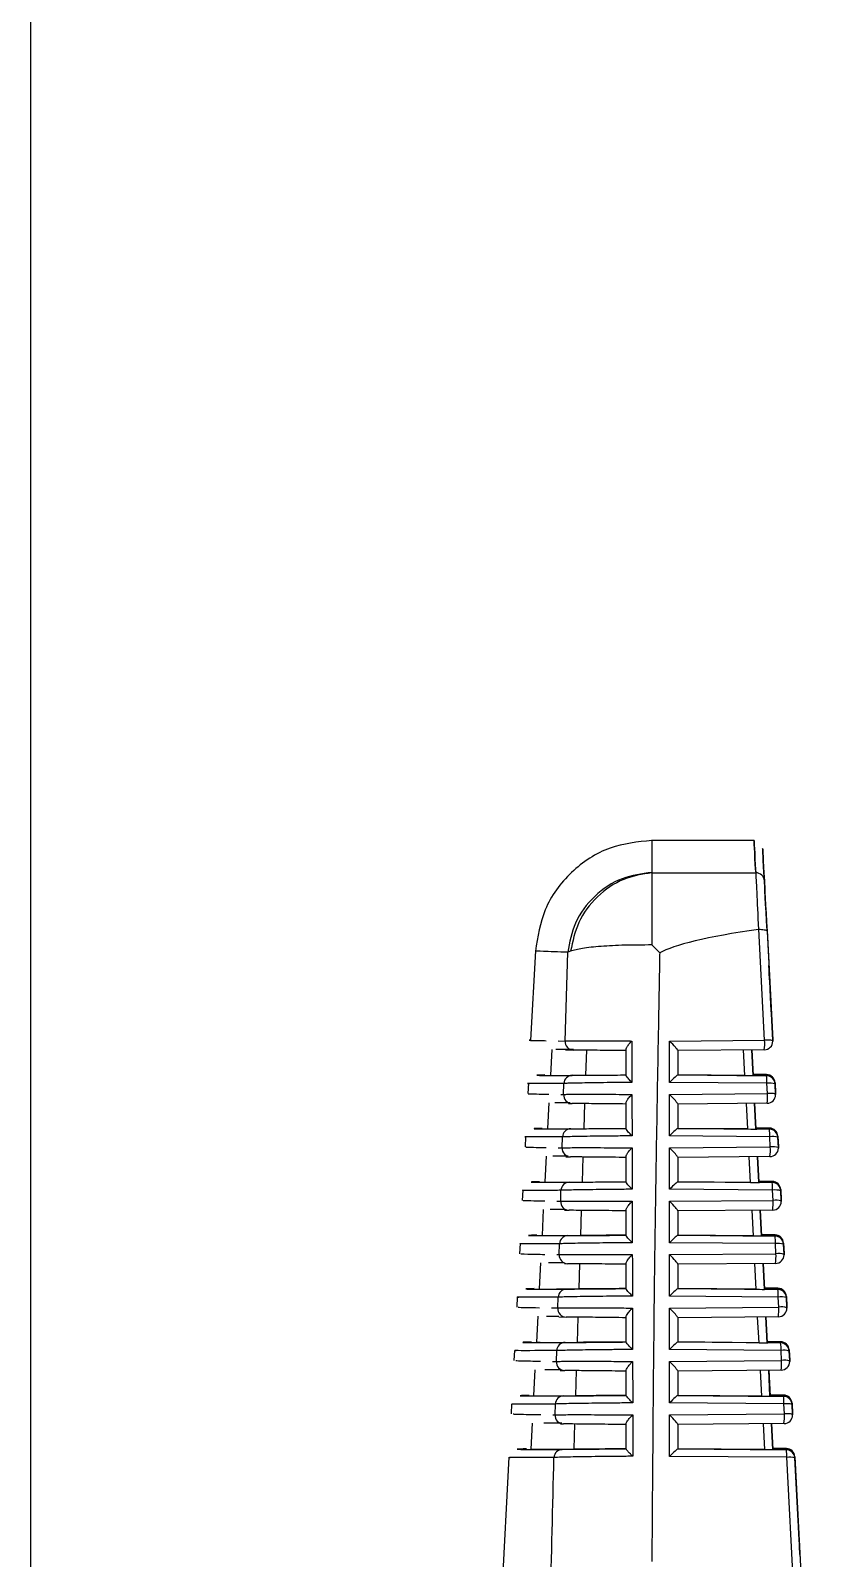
# Model space of a CAD drawing. Extents: x 6 to 134, y 3 to 97.
# Drawn here: x 15.322 to 16.231, y 45.784 to 47.558 of the extents above; entities that cross this region are included whole.
import ezdxf

# ---------------------------------------------------------------- set-up
doc = ezdxf.new("R2010")
doc.units = 0
doc.header["$MEASUREMENT"] = 0
doc.layers.add('OBJECT', color=7, linetype='CONTINUOUS')

msp = doc.modelspace()

# ---------------------------------------------------------------- linework, layer by layer
at = {"layer": 'OBJECT'}
for p, q in [((15.3222, 49.737), (15.3222, 40.7644)), ((16.1619, 46.6178), (16.0429, 46.6178)), ((16.0433, 46.5807), (16.0433, 46.5802)), ((16.0433, 46.5802), (16.1639, 46.5802)), ((16.1674, 46.5146), (16.1671, 46.5145)), ((16.1742, 46.3859), (16.1674, 46.5146)), ((16.177, 46.5134), (16.1837, 46.3864)), ((16.177, 46.5122), (16.1837, 46.3852)), ((16.0433, 46.4964), (16.0524, 46.4872)), ((15.9081, 46.4898), (15.9026, 46.3858)), ((15.9426, 46.3849), (15.9456, 46.4879)), ((15.9489, 46.4893), (15.9456, 46.4879)), ((16.1837, 46.3863), (16.182, 46.4179)), ((16.1837, 46.3854), (16.182, 46.417)), ((16.0639, 46.3849), (16.1742, 46.3859)), ((16.1836, 46.3861), (16.1837, 46.3863)), ((16.1837, 46.3863), (16.1837, 46.3864)), ((16.1837, 46.3859), (16.1837, 46.3864)), ((16.1837, 46.3858), (16.1837, 46.3863)), ((16.1837, 46.3858), (16.1837, 46.3859)), ((16.1837, 46.3853), (16.1837, 46.3858)), ((15.9271, 46.3752), (15.9255, 46.3454)), ((15.9344, 46.3851), (15.9426, 46.3849)), ((15.9432, 46.3746), (15.9523, 46.3744)), ((15.9668, 46.3452), (15.9677, 46.3743)), ((16.0133, 46.3452), (16.0133, 46.375)), ((16.0639, 46.3368), (16.0639, 46.3849)), ((16.1738, 46.3747), (16.0733, 46.3738)), ((16.0733, 46.3739), (16.0733, 46.3455)), ((16.1514, 46.3449), (16.1498, 46.3745)), ((16.1592, 46.3745), (16.1608, 46.3448)), ((16.1608, 46.3449), (16.1592, 46.3745)), ((16.1593, 46.3745), (16.1608, 46.3449)), ((16.1608, 46.346), (16.1593, 46.3745)), ((16.1837, 46.3852), (16.1837, 46.3854)), ((16.1837, 46.3854), (16.1837, 46.3848)), ((16.1837, 46.3852), (16.1837, 46.3847)), ((16.1837, 46.3847), (16.1837, 46.3848)), ((15.9, 46.3358), (15.8994, 46.3239)), ((15.9409, 46.3229), (15.9412, 46.3356)), ((16.1769, 46.3358), (16.0639, 46.3368)), ((16.0733, 46.3455), (16.1764, 46.3446)), ((16.1514, 46.3449), (16.0733, 46.3455)), ((16.1608, 46.3459), (16.1608, 46.346)), ((16.1764, 46.3459), (16.1608, 46.346)), ((16.1608, 46.3459), (16.1764, 46.3457)), ((16.1608, 46.3449), (16.1608, 46.3448)), ((16.1764, 46.3448), (16.1608, 46.3449)), ((16.1764, 46.3457), (16.1764, 46.3459)), ((16.1764, 46.3446), (16.1764, 46.3448)), ((16.1775, 46.3239), (16.1769, 46.3358)), ((16.1863, 46.3364), (16.1863, 46.3363)), ((16.187, 46.3245), (16.1863, 46.3364)), ((16.1863, 46.3363), (16.187, 46.3243)), ((16.1863, 46.3361), (16.1863, 46.3363)), ((16.1863, 46.3353), (16.1863, 46.3352)), ((16.187, 46.3234), (16.1863, 46.3353)), ((16.1863, 46.3352), (16.187, 46.3232)), ((15.9377, 46.323), (15.9409, 46.3229)), ((16.0639, 46.3229), (16.1775, 46.3239)), ((16.0639, 46.2748), (16.0639, 46.3229)), ((16.1869, 46.3242), (16.187, 46.3243)), ((16.187, 46.3243), (16.187, 46.3245)), ((16.187, 46.324), (16.187, 46.3245)), ((16.187, 46.3243), (16.187, 46.3238)), ((16.187, 46.3238), (16.187, 46.324)), ((16.187, 46.3238), (16.187, 46.3233)), ((16.187, 46.3232), (16.187, 46.3234)), ((16.187, 46.3228), (16.187, 46.3234)), ((16.187, 46.3232), (16.187, 46.3227)), ((16.187, 46.3227), (16.187, 46.3228)), ((15.9238, 46.3132), (15.9223, 46.2834)), ((15.9465, 46.3125), (15.9505, 46.3124)), ((15.9648, 46.2832), (15.9657, 46.3123)), ((16.0133, 46.2833), (16.0133, 46.3129)), ((16.1771, 46.3127), (16.0733, 46.3118)), ((16.0733, 46.3119), (16.0733, 46.2835)), ((16.1546, 46.2828), (16.1531, 46.3125)), ((16.1625, 46.3126), (16.1641, 46.2828)), ((16.1641, 46.2829), (16.1625, 46.3126)), ((16.1625, 46.3126), (16.1641, 46.2829)), ((16.1641, 46.284), (16.1625, 46.3126)), ((16.0733, 46.2835), (16.1797, 46.2826)), ((16.1546, 46.2828), (16.0733, 46.2835)), ((16.1641, 46.2838), (16.1641, 46.284)), ((16.1797, 46.2839), (16.1641, 46.284)), ((16.1641, 46.2838), (16.1797, 46.2837)), ((16.1641, 46.2829), (16.1641, 46.2828)), ((16.1797, 46.2828), (16.1641, 46.2829)), ((16.1797, 46.2837), (16.1797, 46.2839)), ((16.1797, 46.2826), (16.1797, 46.2828)), ((15.8968, 46.2738), (15.8961, 46.2619)), ((15.9392, 46.261), (15.9395, 46.2736)), ((16.1801, 46.2738), (16.0639, 46.2748)), ((16.0639, 46.2609), (16.1808, 46.2619)), ((16.1808, 46.2619), (16.1801, 46.2738)), ((16.1895, 46.274), (16.1896, 46.2742)), ((16.1896, 46.2744), (16.1896, 46.2742)), ((16.1902, 46.2625), (16.1896, 46.2744)), ((16.1896, 46.2742), (16.1902, 46.2624)), ((16.1896, 46.2733), (16.1896, 46.2731)), ((16.1902, 46.2614), (16.1896, 46.2733)), ((16.1896, 46.2731), (16.1902, 46.2612)), ((16.1902, 46.2624), (16.1902, 46.2625)), ((16.1902, 46.262), (16.1902, 46.2625)), ((16.1902, 46.2622), (16.1902, 46.2624)), ((16.1902, 46.2624), (16.1902, 46.2618)), ((16.1902, 46.2618), (16.1902, 46.262)), ((16.1902, 46.2618), (16.1902, 46.2613)), ((16.1902, 46.2612), (16.1902, 46.2614)), ((16.1902, 46.2609), (16.1902, 46.2614)), ((15.9206, 46.2512), (15.919, 46.2213)), ((15.9282, 46.2515), (15.9461, 46.2515)), ((15.9345, 46.261), (15.9392, 46.261)), ((15.9433, 46.2505), (15.9488, 46.2504)), ((15.9628, 46.2212), (15.9637, 46.2503)), ((16.0133, 46.2213), (16.0133, 46.2508)), ((16.0639, 46.2128), (16.0639, 46.2609)), ((16.1803, 46.2507), (16.0733, 46.2498)), ((16.0733, 46.2499), (16.0733, 46.2215)), ((16.1579, 46.2208), (16.1563, 46.2505)), ((16.1658, 46.2506), (16.1673, 46.2207)), ((16.1673, 46.2209), (16.1658, 46.2506)), ((16.1658, 46.2506), (16.1674, 46.2209)), ((16.1673, 46.222), (16.1658, 46.2506)), ((16.1902, 46.2612), (16.1902, 46.2607)), ((16.1902, 46.2607), (16.1902, 46.2609)), ((15.8935, 46.2118), (15.8929, 46.1999)), ((15.9375, 46.199), (15.9378, 46.2116)), ((16.1834, 46.2118), (16.0639, 46.2128)), ((16.0733, 46.2215), (16.183, 46.2206)), ((16.1579, 46.2208), (16.0733, 46.2215)), ((16.1673, 46.2218), (16.1673, 46.222)), ((16.183, 46.2219), (16.1673, 46.222)), ((16.1673, 46.2218), (16.183, 46.2217)), ((16.1673, 46.2209), (16.1673, 46.2207)), ((16.183, 46.2207), (16.1673, 46.2209)), ((16.183, 46.2217), (16.183, 46.2219)), ((16.183, 46.2206), (16.183, 46.2207)), ((16.184, 46.1999), (16.1834, 46.2118)), ((16.1928, 46.212), (16.1929, 46.2122)), ((16.1929, 46.2124), (16.1929, 46.2122)), ((16.1935, 46.2006), (16.1929, 46.2124)), ((16.1929, 46.2122), (16.1935, 46.2004)), ((16.1929, 46.2112), (16.1929, 46.2111)), ((16.1935, 46.1994), (16.1929, 46.2112)), ((16.1929, 46.2111), (16.1935, 46.1992)), ((15.933, 46.199), (15.9375, 46.199)), ((16.0639, 46.1989), (16.184, 46.1999)), ((16.0639, 46.1508), (16.0639, 46.1989)), ((16.1935, 46.2004), (16.1935, 46.2006)), ((16.1935, 46.2), (16.1935, 46.2006)), ((16.1935, 46.2002), (16.1935, 46.2004)), ((16.1935, 46.2004), (16.1935, 46.1999)), ((16.1935, 46.1999), (16.1935, 46.2)), ((16.1935, 46.1999), (16.1935, 46.1994)), ((16.1935, 46.1992), (16.1935, 46.1994)), ((16.1935, 46.1989), (16.1935, 46.1994)), ((16.1935, 46.1992), (16.1935, 46.1987)), ((16.1935, 46.1987), (16.1935, 46.1989)), ((15.9173, 46.1893), (15.9158, 46.1593)), ((15.9418, 46.1885), (15.9471, 46.1884)), ((15.9608, 46.1592), (15.9618, 46.1883)), ((16.0133, 46.1593), (16.0133, 46.1887)), ((16.1836, 46.1887), (16.0733, 46.1878)), ((16.0733, 46.1879), (16.0733, 46.1595)), ((16.1612, 46.1588), (16.1596, 46.1885)), ((16.169, 46.1886), (16.1706, 46.1587)), ((16.1706, 46.1588), (16.169, 46.1886)), ((16.1691, 46.1886), (16.1707, 46.1588)), ((16.1706, 46.1599), (16.1691, 46.1886)), ((15.9341, 46.1592), (15.9608, 46.1592)), ((16.0733, 46.1595), (16.1863, 46.1585)), ((16.1612, 46.1588), (16.0733, 46.1595)), ((16.1863, 46.1598), (16.1706, 46.16)), ((16.1706, 46.1598), (16.1706, 46.1599)), ((16.1706, 46.1598), (16.1863, 46.1597)), ((16.1706, 46.1588), (16.1706, 46.1587)), ((16.1863, 46.1587), (16.1706, 46.1588)), ((16.1863, 46.1597), (16.1863, 46.1598)), ((16.1863, 46.1585), (16.1863, 46.1587)), ((15.8903, 46.1498), (15.8897, 46.138)), ((15.9358, 46.137), (15.9361, 46.1495)), ((16.1867, 46.1497), (16.0639, 46.1508)), ((16.0639, 46.1369), (16.1873, 46.1379)), ((16.1873, 46.1379), (16.1867, 46.1497)), ((16.1961, 46.1504), (16.1961, 46.1502)), ((16.1968, 46.1386), (16.1961, 46.1504)), ((16.1961, 46.1502), (16.1968, 46.1384)), ((16.1961, 46.15), (16.1961, 46.1502)), ((16.1961, 46.1492), (16.1961, 46.149)), ((16.1968, 46.1374), (16.1961, 46.1492)), ((16.1961, 46.149), (16.1968, 46.1373)), ((16.1967, 46.1383), (16.1968, 46.1384)), ((16.1968, 46.1384), (16.1968, 46.1386)), ((16.1968, 46.1381), (16.1968, 46.1386)), ((16.1968, 46.1384), (16.1968, 46.1379)), ((16.1968, 46.1379), (16.1968, 46.1381)), ((16.1968, 46.1379), (16.1968, 46.1374)), ((16.1968, 46.1373), (16.1968, 46.1374)), ((16.1968, 46.1369), (16.1968, 46.1374)), ((16.1968, 46.1373), (16.1968, 46.1367)), ((15.9141, 46.1273), (15.9125, 46.0973)), ((15.933, 46.137), (15.9358, 46.137)), ((15.9418, 46.1265), (15.9454, 46.1264)), ((15.9589, 46.0971), (15.9598, 46.1263)), ((16.0133, 46.0973), (16.0133, 46.1267)), ((16.0639, 46.0888), (16.0639, 46.1369)), ((16.1869, 46.1267), (16.0733, 46.1257)), ((16.0733, 46.1259), (16.0733, 46.0975)), ((16.1645, 46.0967), (16.1629, 46.1265)), ((16.1723, 46.1266), (16.1739, 46.0966)), ((16.1739, 46.0968), (16.1723, 46.1266)), ((16.1724, 46.1266), (16.1739, 46.0968)), ((16.1739, 46.0979), (16.1724, 46.1266)), ((16.1968, 46.1367), (16.1968, 46.1369)), ((15.887, 46.0878), (15.8864, 46.076)), ((15.9325, 46.0971), (15.9589, 46.0971)), ((15.9342, 46.075), (15.9345, 46.0875)), ((16.19, 46.0877), (16.0639, 46.0888)), ((16.0733, 46.0975), (16.1895, 46.0965)), ((16.1645, 46.0967), (16.0733, 46.0975)), ((16.1895, 46.0978), (16.1739, 46.098)), ((16.1739, 46.0978), (16.1739, 46.0979)), ((16.1739, 46.0978), (16.1895, 46.0977)), ((16.1739, 46.0968), (16.1739, 46.0966)), ((16.1895, 46.0966), (16.1739, 46.0968)), ((16.1895, 46.0977), (16.1895, 46.0978)), ((16.1895, 46.0965), (16.1895, 46.0966)), ((16.1906, 46.076), (16.19, 46.0877)), ((16.1994, 46.0883), (16.1994, 46.0882)), ((16.2, 46.0766), (16.1994, 46.0883)), ((16.1994, 46.0882), (16.2, 46.0765)), ((16.1994, 46.0872), (16.1994, 46.087)), ((16.2, 46.0754), (16.1994, 46.0872)), ((16.1994, 46.087), (16.2, 46.0753)), ((15.9267, 46.0751), (15.9342, 46.075)), ((16.0639, 46.0749), (16.1906, 46.076)), ((16.0639, 46.0268), (16.0639, 46.0749)), ((16.2, 46.0765), (16.2, 46.0766)), ((16.2001, 46.0761), (16.2, 46.0766)), ((16.2, 46.0763), (16.2, 46.0765)), ((16.2, 46.0765), (16.2001, 46.076)), ((16.2001, 46.076), (16.2, 46.0754)), ((16.2, 46.0753), (16.2, 46.0754)), ((16.2001, 46.0749), (16.2, 46.0754)), ((16.2, 46.0753), (16.2001, 46.0748)), ((16.2001, 46.076), (16.2001, 46.0761)), ((16.2001, 46.0748), (16.2001, 46.0749)), ((15.9108, 46.0653), (15.9093, 46.0353)), ((15.921, 46.0656), (15.9354, 46.0656)), ((15.9355, 46.0646), (15.9438, 46.0644)), ((15.957, 46.0351), (15.9579, 46.0643)), ((16.0133, 46.0353), (16.0133, 46.0646)), ((16.1901, 46.0648), (16.0733, 46.0637)), ((16.0733, 46.0639), (16.0733, 46.0355)), ((16.1677, 46.0347), (16.1661, 46.0645)), ((16.1756, 46.0646), (16.1772, 46.0346)), ((16.1772, 46.0347), (16.1756, 46.0646)), ((16.1756, 46.0646), (16.1772, 46.0347)), ((16.1772, 46.0359), (16.1756, 46.0646)), ((16.0733, 46.0355), (16.1928, 46.0344)), ((16.1677, 46.0347), (16.0733, 46.0355)), ((16.1772, 46.0358), (16.1772, 46.0359)), ((16.1928, 46.0358), (16.1772, 46.0359)), ((16.1772, 46.0358), (16.1928, 46.0357)), ((16.1772, 46.0347), (16.1772, 46.0346)), ((16.1928, 46.0346), (16.1772, 46.0347)), ((16.1928, 46.0357), (16.1928, 46.0358)), ((16.1928, 46.0344), (16.1928, 46.0346)), ((15.8838, 46.0258), (15.8832, 46.0141)), ((15.928, 46.013), (15.9325, 46.013)), ((15.9325, 46.013), (15.9329, 46.0255)), ((16.1932, 46.0256), (16.0639, 46.0268)), ((16.0639, 46.0128), (16.1939, 46.014)), ((16.1939, 46.014), (16.1932, 46.0256)), ((16.2027, 46.0263), (16.2027, 46.0262)), ((16.2033, 46.0147), (16.2027, 46.0263)), ((16.2027, 46.0262), (16.2033, 46.0145)), ((16.2027, 46.0251), (16.2027, 46.025)), ((16.2033, 46.0135), (16.2027, 46.0251)), ((16.2027, 46.025), (16.2033, 46.0133)), ((16.2033, 46.0145), (16.2033, 46.0147)), ((16.2033, 46.0141), (16.2033, 46.0147)), ((16.2033, 46.0144), (16.2033, 46.0145)), ((16.2033, 46.0145), (16.2033, 46.014)), ((16.2033, 46.014), (16.2033, 46.0141)), ((16.2033, 46.014), (16.2033, 46.0135)), ((16.2033, 46.0133), (16.2033, 46.0135)), ((16.2033, 46.0129), (16.2033, 46.0135)), ((16.2033, 46.0133), (16.2033, 46.0128)), ((15.9076, 46.0033), (15.906, 45.9732)), ((15.9368, 46.0025), (15.9422, 46.0025)), ((15.955, 45.9731), (15.9559, 46.0023)), ((16.0133, 45.9734), (16.0133, 46.0025)), ((16.0639, 45.9648), (16.0639, 46.0128)), ((16.1934, 46.0028), (16.0733, 46.0017)), ((16.0733, 46.0019), (16.0733, 45.9735)), ((16.171, 45.9726), (16.1694, 46.0026)), ((16.1788, 46.0027), (16.1804, 45.9726)), ((16.1804, 45.9727), (16.1789, 46.0027)), ((16.1789, 46.0027), (16.1805, 45.9727)), ((16.1804, 45.9739), (16.1789, 46.0027)), ((16.2033, 46.0128), (16.2033, 46.0129)), ((15.8805, 45.9638), (15.8799, 45.9521)), ((15.9292, 45.9731), (15.955, 45.9731)), ((15.9309, 45.951), (15.9313, 45.9635)), ((16.1965, 45.9636), (16.0639, 45.9648)), ((16.0733, 45.9735), (16.1961, 45.9724)), ((16.171, 45.9726), (16.0733, 45.9735)), ((16.1804, 45.9738), (16.1804, 45.9739)), ((16.1961, 45.9738), (16.1804, 45.9739)), ((16.1804, 45.9738), (16.1961, 45.9736)), ((16.1804, 45.9727), (16.1804, 45.9726)), ((16.1961, 45.9725), (16.1804, 45.9727)), ((16.1961, 45.9736), (16.1961, 45.9738)), ((16.1961, 45.9724), (16.1961, 45.9725)), ((16.1971, 45.952), (16.1965, 45.9636)), ((16.206, 45.9643), (16.206, 45.9642)), ((16.2066, 45.9527), (16.206, 45.9643)), ((16.206, 45.9642), (16.2066, 45.9526)), ((16.206, 45.9631), (16.206, 45.9629)), ((16.2066, 45.9515), (16.206, 45.9631)), ((16.206, 45.9629), (16.2066, 45.9513)), ((15.9283, 45.951), (15.9309, 45.951)), ((16.0639, 45.9508), (16.1971, 45.952)), ((16.0639, 45.9027), (16.0639, 45.9508)), ((16.2065, 45.9524), (16.2066, 45.9526)), ((16.2066, 45.9526), (16.2066, 45.9527)), ((16.2066, 45.9522), (16.2066, 45.9527)), ((16.2066, 45.9526), (16.2066, 45.952)), ((16.2066, 45.952), (16.2066, 45.9522)), ((16.2066, 45.952), (16.2066, 45.9515)), ((16.2066, 45.9513), (16.2066, 45.9515)), ((16.2066, 45.9509), (16.2066, 45.9515)), ((16.2066, 45.9513), (16.2066, 45.9508)), ((16.2066, 45.9508), (16.2066, 45.9509)), ((15.9043, 45.9414), (15.9028, 45.9112)), ((15.9371, 45.9405), (15.9406, 45.9405)), ((15.9531, 45.911), (15.954, 45.9403)), ((16.0133, 45.9114), (16.0133, 45.9405)), ((16.1967, 45.9408), (16.0733, 45.9397)), ((16.0733, 45.9399), (16.0733, 45.9115)), ((16.1743, 45.9106), (16.1727, 45.9406)), ((16.1821, 45.9407), (16.1837, 45.9105)), ((16.1837, 45.9107), (16.1821, 45.9407)), ((16.1822, 45.9407), (16.1838, 45.9107)), ((16.1837, 45.9119), (16.1822, 45.9407)), ((16.0733, 45.9115), (16.1994, 45.9104)), ((16.1743, 45.9106), (16.0733, 45.9115)), ((16.1837, 45.9117), (16.1837, 45.9119)), ((16.1994, 45.9118), (16.1837, 45.9119)), ((16.1837, 45.9117), (16.1994, 45.9116)), ((16.1837, 45.9107), (16.1837, 45.9105)), ((16.1994, 45.9105), (16.1837, 45.9107)), ((16.1994, 45.9116), (16.1994, 45.9118)), ((16.1994, 45.9104), (16.1994, 45.9105)), ((15.8773, 45.9018), (15.8632, 45.6342)), ((16.1998, 45.9016), (16.0639, 45.9027)), ((16.2214, 45.493), (16.1998, 45.9016)), ((16.2093, 45.9023), (16.2093, 45.9021)), ((16.2093, 45.9023), (16.2308, 45.4936)), ((16.2131, 45.8289), (16.2093, 45.9021)), ((16.2093, 45.901), (16.2093, 45.9009)), ((16.2131, 45.8278), (16.2093, 45.901)), ((16.2093, 45.9009), (16.2308, 45.492)), ((16.2131, 45.8288), (16.2131, 45.8289)), ((16.2152, 45.7888), (16.2152, 45.7878))]:
    msp.add_line(p, q, dxfattribs=at)
at = {"layer": 'OBJECT', "flags": 128}
for points in [[(16.1993, 46.088), (16.1993, 46.088), (16.1994, 46.0882)], [(16.2026, 46.026), (16.2026, 46.026), (16.2027, 46.0262)], [(16.2059, 45.9639), (16.2059, 45.964), (16.206, 45.9642)], [(16.2093, 45.9021), (16.2092, 45.9019), (16.2092, 45.9019)]]:
    msp.add_lwpolyline(points, dxfattribs=at)
at = {"layer": 'OBJECT'}
for centre, radius, start, end in [((16.164, 46.5703), 0.00991, 3.4778, 90.5619), ((16.12, 46.3824), 0.0543, 351.8474, 3.6947), ((16.1775, 46.3655), 0.0206, 72.5918, 99.2201), ((15.9525, 46.3843), 0.00992, 176.5002, 268.9558), ((16.1737, 46.3847), 0.01, 270.5, 360), ((15.9511, 46.3352), 0.0099, 91.0186, 177.5854), ((16.1763, 46.3359), 0.01, 3.0226, 89.5), ((16.1763, 46.3357), 0.01, 3.0226, 89.5), ((16.1761, 46.3423), 0.00348, 39.3581, 85.4497), ((16.1763, 46.3348), 0.01, 3.0226, 89.5), ((16.1357, 46.3382), 0.0412, 356.7029, 8.9744), ((16.1763, 46.3346), 0.01, 3.0226, 89.5), ((16.1802, 46.3155), 0.0206, 72.5918, 99.2201), ((15.9508, 46.3223), 0.00991, 176.4823, 268.9356), ((16.1233, 46.3204), 0.0543, 351.8474, 3.6947), ((16.177, 46.3227), 0.01, 270.5, 360), ((16.1808, 46.3036), 0.0206, 72.5918, 99.2201), ((15.9494, 46.2732), 0.00989, 91.037, 177.6062), ((16.1796, 46.2739), 0.01, 3.0226, 89.5), ((16.1796, 46.2737), 0.01, 3.0226, 89.5), ((16.1794, 46.2802), 0.00349, 38.8253, 85.3921), ((16.1796, 46.2728), 0.01, 3.0226, 89.5), ((16.139, 46.2762), 0.0412, 356.7029, 8.9744), ((16.1796, 46.2726), 0.01, 3.0226, 89.5), ((16.1834, 46.2535), 0.0206, 72.5918, 99.2201), ((16.1266, 46.2584), 0.0543, 351.8474, 3.6947), ((16.1841, 46.2416), 0.0206, 72.5918, 99.2201), ((15.9491, 46.2603), 0.00991, 176.4641, 268.915), ((16.1802, 46.2607), 0.01, 270.5, 360), ((15.9477, 46.2111), 0.00989, 91.0558, 177.6273), ((16.1829, 46.2119), 0.01, 3.0226, 89.5), ((16.1829, 46.2117), 0.01, 3.0226, 89.5), ((16.1827, 46.2182), 0.00351, 38.2734, 85.3322), ((16.1829, 46.2107), 0.01, 3.0226, 89.5), ((16.1423, 46.2141), 0.0412, 356.7029, 8.9744), ((16.1829, 46.2106), 0.01, 3.0226, 89.5), ((16.1867, 46.1914), 0.0206, 72.5918, 99.2201), ((15.9474, 46.1983), 0.00991, 176.4457, 268.8941), ((16.1298, 46.1964), 0.0543, 351.8474, 3.6947), ((16.1835, 46.1987), 0.01, 270.5, 360), ((16.1873, 46.1796), 0.0206, 72.5918, 99.2201), ((15.946, 46.1491), 0.00989, 91.0748, 177.6487), ((16.1862, 46.1498), 0.01, 3.0226, 89.5), ((16.1862, 46.1497), 0.01, 3.0226, 89.5), ((16.186, 46.1562), 0.00352, 37.7664, 85.2769), ((16.1862, 46.1487), 0.01, 3.0226, 89.5), ((16.1456, 46.1521), 0.0412, 356.7029, 8.9744), ((16.1862, 46.1485), 0.01, 3.0226, 89.5), ((16.19, 46.1294), 0.0206, 72.5918, 99.2201), ((16.1331, 46.1344), 0.0543, 351.8474, 3.6947), ((16.1906, 46.1176), 0.0206, 72.5918, 99.2201), ((15.9457, 46.1363), 0.00991, 176.427, 268.8729), ((16.1868, 46.1367), 0.01, 270.5, 360), ((15.9444, 46.0871), 0.00988, 91.0942, 177.6704), ((16.1894, 46.0878), 0.01, 3.0226, 89.5), ((16.1894, 46.0877), 0.01, 3.0226, 89.5), ((16.1892, 46.0941), 0.00354, 37.2174, 85.217), ((16.1894, 46.0866), 0.01, 3.0226, 89.5), ((16.1488, 46.0901), 0.0412, 356.7029, 8.9744), ((16.1894, 46.0865), 0.01, 3.0226, 89.5), ((16.1933, 46.0674), 0.0206, 72.5918, 99.2201), ((15.944, 46.0743), 0.0099, 176.408, 268.8513), ((16.1364, 46.0725), 0.0543, 351.8474, 3.6947), ((16.1901, 46.0748), 0.01, 270.5, 360), ((16.1939, 46.0556), 0.0206, 72.5918, 99.2201), ((15.9427, 46.0251), 0.00988, 91.1138, 177.6924), ((16.1927, 46.0258), 0.01, 3.0226, 89.5), ((16.1927, 46.0257), 0.01, 3.0226, 89.5), ((16.1925, 46.0321), 0.00355, 36.7135, 85.1618), ((16.1927, 46.0246), 0.01, 3.0226, 89.5), ((16.1521, 46.028), 0.0412, 356.7029, 8.9744), ((16.1927, 46.0244), 0.01, 3.0226, 89.5), ((16.1965, 46.0053), 0.0206, 72.5918, 99.2201), ((16.1396, 46.0105), 0.0543, 351.8474, 3.6947), ((16.1972, 45.9937), 0.0206, 72.5918, 99.2201), ((15.9424, 46.0123), 0.0099, 176.3888, 268.8294), ((16.1933, 46.0128), 0.01, 270.5, 360), ((15.9411, 45.9631), 0.00987, 91.1337, 177.7147), ((16.196, 45.9638), 0.01, 3.0226, 89.5), ((16.196, 45.9636), 0.01, 3.0226, 89.5), ((16.1958, 45.9701), 0.00356, 36.2142, 85.1069), ((16.196, 45.9625), 0.01, 3.0226, 89.5), ((16.1554, 45.966), 0.0412, 356.7029, 8.9744), ((16.196, 45.9624), 0.01, 3.0226, 89.5), ((16.1998, 45.9433), 0.0206, 72.5918, 99.2201), ((15.9408, 45.9503), 0.0099, 176.3693, 268.8072), ((16.1429, 45.9485), 0.0543, 351.8474, 3.6947), ((16.1966, 45.9508), 0.01, 270.5, 360), ((16.2004, 45.9317), 0.0206, 72.5918, 99.2201), ((15.9396, 45.901), 0.00987, 91.1539, 177.7373), ((16.1993, 45.9018), 0.01, 3.0226, 89.5), ((16.1993, 45.9016), 0.01, 3.0226, 89.5), ((16.199, 45.9081), 0.00358, 35.6963, 85.0498), ((16.1993, 45.9005), 0.01, 3.0226, 89.5), ((16.1587, 45.9039), 0.0412, 356.7029, 8.9744), ((16.1993, 45.9004), 0.01, 3.0226, 89.5), ((16.2031, 45.8812), 0.0206, 72.5918, 99.2201)]:
    msp.add_arc(centre, radius, start, end, dxfattribs=at)
for centre, major_axis, ratio, start_param, end_param in [((16.2802, 44.3678), (-0.1183, 2.25), 0.000066, 6.102682, 6.46619), ((16.2902, 44.3683), (-0.1183, 2.24), 0.000066, 6.102682, 6.46619), ((16.1696, 46.4622), (-0.0058, 0.12), 0.000061, 0.183005, 1.119626), ((16.1796, 46.4637), (-0.0058, 0.11), 0.000066, 5.181148, 6.102682), ((16.1796, 46.4627), (-0.0058, 0.11), 0.000066, 0.183004, 1.104538), ((18.3331, 46.4622), (2.2897, -0.0145), 0.052023, 2.811674, 3.052787), ((16.2937, 44.3022), (-0.1146, 2.1703), 0.000066, 6.129921, 6.284102), ((16.2937, 44.3022), (-0.1146, 2.1703), 0.000066, 0.000917, 0.155764), ((16.0633, 46.3837), (0.00996, -0.00988), 0.087302, 0.086322, 1.604759), ((18.1047, 46.3644), (2.1948, 0.0192), 0.001254, 3.049406, 3.335267), ((16.0633, 46.3356), (0.00999, 0.00991), 0.034736, 0.035678, 1.484014), ((16.0633, 46.3456), (0.01, -0.00009), 0.001263, 6.213096, 6.283196), ((16.1508, 46.3449), (0.01, -0.0001), 0.00126, 4.771114, 6.283196), ((16.1613, 46.3359), (-0.0005, 0.01), 0.000076, 0.001446, 0.619179), ((16.0633, 46.3217), (0.00996, -0.00988), 0.087302, 0.086322, 1.604759), ((18.1047, 46.3024), (2.1981, 0.0192), 0.001254, 3.048757, 3.338679), ((16.0633, 46.2736), (0.00999, 0.00991), 0.034736, 0.035678, 1.484014), ((16.0633, 46.2836), (0.01, -0.00009), 0.001263, 6.213096, 6.283196), ((16.154, 46.2828), (0.01, -0.0001), 0.00126, 4.771114, 6.283196), ((16.1646, 46.2738), (-0.0005, 0.01), 0.000076, 0.001446, 0.619179), ((16.0633, 46.2597), (0.00996, -0.00988), 0.087302, 0.086322, 1.604759), ((18.1047, 46.2404), (2.2013, 0.0192), 0.001254, 3.048048, 3.342082), ((16.0633, 46.2116), (0.00999, 0.00991), 0.034736, 0.035678, 1.484014), ((16.0633, 46.2216), (0.01, -0.00009), 0.001263, 6.213096, 6.283196), ((16.1573, 46.2208), (0.01, -0.0001), 0.00126, 4.771114, 6.283196), ((16.1679, 46.2118), (-0.0005, 0.01), 0.000076, 0.001446, 0.619179), ((16.0633, 46.1977), (0.00996, -0.00988), 0.087302, 0.086322, 1.604759), ((18.1047, 46.1784), (2.2046, 0.0192), 0.001254, 3.047285, 3.345477), ((16.0633, 46.1496), (0.00999, 0.00991), 0.034736, 0.035678, 1.484014), ((16.0633, 46.1596), (0.01, -0.00009), 0.001263, 6.213096, 6.283196), ((16.1606, 46.1588), (0.01, -0.0001), 0.00126, 4.771114, 6.283196), ((16.1711, 46.1498), (-0.0005, 0.01), 0.000076, 0.001446, 0.619179), ((16.0633, 46.1357), (0.00996, -0.00988), 0.087302, 0.086322, 1.604759), ((18.1047, 46.1164), (2.2078, 0.0193), 0.001254, 3.046472, 3.348864), ((16.0633, 46.0876), (0.00999, 0.00991), 0.034736, 0.035678, 1.484014), ((16.0633, 46.0976), (0.01, -0.00009), 0.001263, 6.213096, 6.283196), ((16.1639, 46.0967), (0.01, -0.0001), 0.00126, 4.771114, 6.283196), ((16.1744, 46.0878), (-0.0005, 0.01), 0.000076, 0.001446, 0.619179), ((16.0633, 46.0736), (0.00996, -0.00988), 0.087302, 0.086322, 1.604759), ((18.1047, 46.0544), (2.2111, 0.0193), 0.001254, 3.045615, 3.352243), ((16.0633, 46.0256), (0.00999, 0.00991), 0.034736, 0.035678, 1.484014), ((16.0633, 46.0356), (0.01, -0.00009), 0.001263, 6.213096, 6.283196), ((16.1671, 46.0347), (0.01, -0.0001), 0.00126, 4.771114, 6.283196), ((16.1777, 46.0258), (-0.0005, 0.01), 0.000076, 0.001446, 0.619179), ((16.0633, 46.0116), (0.00996, -0.00988), 0.087302, 0.086322, 1.604759), ((18.1047, 45.9924), (2.2143, 0.0193), 0.001254, 3.044717, 3.355614), ((16.0633, 45.9636), (0.00999, 0.00991), 0.034736, 0.035678, 1.484014), ((16.0633, 45.9736), (0.01, -0.00009), 0.001263, 6.213096, 6.283196), ((16.1704, 45.9727), (0.01, -0.0001), 0.00126, 4.771114, 6.283196), ((16.181, 45.9638), (-0.0005, 0.01), 0.000076, 0.001446, 0.619179), ((16.0633, 45.9496), (0.00996, -0.00988), 0.087302, 0.086322, 1.604759), ((18.1047, 45.9304), (2.2176, 0.0194), 0.001254, 3.043782, 3.358977), ((16.0633, 45.9015), (0.00999, 0.00991), 0.034736, 0.035678, 1.484014), ((16.0633, 45.9115), (0.01, -0.00009), 0.001263, 6.213096, 6.283196), ((16.1737, 45.9106), (0.01, -0.0001), 0.00126, 4.771114, 6.283196), ((16.1842, 45.9017), (-0.0005, 0.01), 0.000076, 0.001446, 0.619179), ((16.2127, 45.8364), (-0.0025, 0.0476), 0.000064, 3.142799, 4.554325), ((16.2127, 45.8354), (-0.0025, 0.0477), 0.000064, 1.731272, 3.142798)]:
    msp.add_ellipse(centre, major_axis=major_axis, ratio=ratio, start_param=start_param, end_param=end_param, dxfattribs=at)
for points, knots in [([(16.0433, 46.6178), (16.0268, 46.616), (15.9925, 46.6124), (15.9479, 46.5829), (15.9162, 46.5399), (15.9107, 46.5058), (15.9081, 46.4894)], [0, 0, 0, 0, 0.240773, 0.5, 0.759227, 1, 1, 1, 1]), ([(16.0433, 46.5807), (16.0316, 46.5791), (16.0073, 46.5758), (15.9755, 46.5543), (15.9524, 46.5237), (15.9478, 46.4995), (15.9456, 46.4879)], [0, 0, 0, 0, 0.24117, 0.5, 0.75883, 1, 1, 1, 1]), ([(16.0433, 46.5802), (16.0322, 46.5785), (16.0092, 46.5748), (15.9788, 46.5538), (15.9564, 46.524), (15.9514, 46.5006), (15.9489, 46.4893)], [0, 0, 0, 0, 0.2415614, 0.5, 0.7584386, 1, 1, 1, 1]), ([(16.1674, 46.5146), (16.1685, 46.5146), (16.1707, 46.5146), (16.1736, 46.5142), (16.1758, 46.5136), (16.1768, 46.5129), (16.177, 46.5124), (16.177, 46.5122), (16.177, 46.5122)], [0, 0, 0, 0, 0.219281, 0.438507, 0.659241, 0.882986, 0.98583, 1, 1, 1, 1]), ([(15.9456, 46.4879), (15.9347, 46.4883), (15.9128, 46.489), (15.9097, 46.4893), (15.9081, 46.4894)], [0, 0, 0, 0, 0.496376, 1, 1, 1, 1]), ([(16.0524, 46.4872), (16.0523, 46.4816), (16.0518, 46.4531), (16.0496, 46.3337), (16.0456, 46.1039), (16.0441, 45.8968), (16.0433, 45.7807)], [0, 0, 0, 0, 0.024148, 0.120739, 0.507103, 1, 1, 1, 1]), ([(16.182, 46.4179), (16.1818, 46.4217), (16.1814, 46.4293), (16.1809, 46.4386), (16.1806, 46.4447), (16.1805, 46.4463), (16.1805, 46.447)], [0, 0, 0, 0, 0.261879, 0.524407, 0.77642, 1, 1, 1, 1]), ([(16.182, 46.417), (16.1818, 46.4208), (16.1814, 46.4284), (16.1809, 46.4377), (16.1806, 46.4439), (16.1805, 46.4455), (16.1805, 46.4462)], [0, 0, 0, 0, 0.261879, 0.524407, 0.77642, 1, 1, 1, 1]), ([(15.9027, 46.3858), (15.9027, 46.3858), (15.8976, 46.3858), (15.9049, 46.3856), (15.9179, 46.3854), (15.9206, 46.3853)], [0, 0, 0, 0, 0.002821, 0.787994, 1, 1, 1, 1]), ([(15.9319, 46.3755), (15.9354, 46.3755), (15.9408, 46.3755), (15.9494, 46.3755), (15.9524, 46.3755)], [0, 0, 0, 0, 0.6554942, 1, 1, 1, 1]), ([(15.9426, 46.3849), (15.9442, 46.385), (15.9491, 46.3851), (15.9667, 46.3852), (15.9917, 46.3851), (16.0106, 46.385), (16.0178, 46.385), (16.02, 46.3849)], [0, 0, 0, 0, 0.161729, 0.488573, 0.814943, 0.942319, 1, 1, 1, 1]), ([(16.0133, 46.3738), (16.0027, 46.3739), (15.9815, 46.3741), (15.9609, 46.3743), (15.955, 46.3744), (15.9524, 46.3744)], [0, 0, 0, 0, 0.357964, 0.715857, 1, 1, 1, 1]), ([(16.0133, 46.375), (16.0135, 46.3756), (16.0137, 46.377), (16.0157, 46.3801), (16.018, 46.3829), (16.0196, 46.3846), (16.02, 46.3849), (16.02, 46.3849)], [0, 0, 0, 0, 0.236919, 0.528787, 0.900003, 0.991341, 1, 1, 1, 1]), ([(16.02, 46.3849), (16.02, 46.3783), (16.0201, 46.3623), (16.0201, 46.3463), (16.0201, 46.3368)], [0, 0, 0, 0, 0.412316, 1, 1, 1, 1]), ([(15.9412, 46.3356), (15.94, 46.3356), (15.9336, 46.3356), (15.9111, 46.3356), (15.8951, 46.3356), (15.9002, 46.3358), (15.9003, 46.3358)], [0, 0, 0, 0, 0.046851, 0.234284, 0.985885, 1, 1, 1, 1]), ([(16.0201, 46.3368), (16.0179, 46.3368), (16.0093, 46.3368), (15.9892, 46.3366), (15.9638, 46.3362), (15.9472, 46.3359), (15.9426, 46.3357), (15.9412, 46.3356)], [0, 0, 0, 0, 0.0578733, 0.218011, 0.5380178, 0.8583878, 1, 1, 1, 1]), ([(15.951, 46.3451), (15.9546, 46.3451), (15.9618, 46.3451), (15.985, 46.3453), (16.0046, 46.3455), (16.0133, 46.3455)], [0, 0, 0, 0, 0.356145, 0.7123757, 1, 1, 1, 1]), ([(16.0201, 46.3368), (16.0201, 46.3369), (16.0198, 46.3372), (16.0181, 46.3389), (16.0157, 46.3414), (16.0137, 46.344), (16.0135, 46.3449), (16.0133, 46.3452)], [0, 0, 0, 0, 0.008287, 0.094553, 0.478398, 0.770552, 1, 1, 1, 1]), ([(15.8997, 46.3238), (15.9006, 46.3237), (15.9019, 46.3236), (15.9185, 46.3233), (15.9239, 46.3232)], [0, 0, 0, 0, 0.67465, 1, 1, 1, 1]), ([(15.9409, 46.3229), (15.9425, 46.323), (15.9474, 46.3231), (15.9652, 46.3232), (15.9906, 46.3231), (16.0101, 46.323), (16.0179, 46.3229), (16.0202, 46.3229)], [0, 0, 0, 0, 0.159551, 0.48199, 0.803962, 0.942061, 1, 1, 1, 1]), ([(16.0133, 46.3129), (16.0134, 46.3135), (16.0137, 46.3148), (16.0156, 46.3178), (16.0179, 46.3206), (16.0197, 46.3224), (16.0201, 46.3229), (16.0202, 46.3229)], [0, 0, 0, 0, 0.225635, 0.506976, 0.868217, 0.991454, 1, 1, 1, 1]), ([(16.0202, 46.3229), (16.0202, 46.3163), (16.0202, 46.3003), (16.0203, 46.2843), (16.0203, 46.2748)], [0, 0, 0, 0, 0.412356, 1, 1, 1, 1]), ([(15.9305, 46.3135), (15.9315, 46.3135), (15.9356, 46.3135), (15.943, 46.3135), (15.9485, 46.3135)], [0, 0, 0, 0, 0.2515717, 1, 1, 1, 1]), ([(16.0133, 46.3118), (16.0026, 46.3119), (15.9812, 46.3121), (15.9597, 46.3123), (15.9534, 46.3124), (15.9506, 46.3124)], [0, 0, 0, 0, 0.352325, 0.704581, 1, 1, 1, 1]), ([(15.9492, 46.2831), (15.9529, 46.2831), (15.9601, 46.2831), (15.9838, 46.2833), (16.004, 46.2834), (16.0133, 46.2835)], [0, 0, 0, 0, 0.350806, 0.701696, 1, 1, 1, 1]), ([(16.0203, 46.2748), (16.0203, 46.2749), (16.0198, 46.2753), (16.0181, 46.277), (16.0157, 46.2796), (16.0137, 46.2821), (16.0134, 46.2829), (16.0133, 46.2833)], [0, 0, 0, 0, 0.0081983, 0.1197009, 0.493719, 0.776727, 1, 1, 1, 1]), ([(15.9395, 46.2736), (15.9382, 46.2736), (15.9318, 46.2736), (15.9087, 46.2735), (15.892, 46.2736), (15.8972, 46.2738), (15.8974, 46.2738)], [0, 0, 0, 0, 0.045973, 0.229892, 0.967399, 1, 1, 1, 1]), ([(15.8969, 46.2619), (15.8975, 46.2618), (15.8985, 46.2616), (15.9153, 46.2614), (15.9207, 46.2613)], [0, 0, 0, 0, 0.675469, 1, 1, 1, 1]), ([(16.0203, 46.2748), (16.018, 46.2748), (16.0093, 46.2747), (15.989, 46.2745), (15.9632, 46.2742), (15.9459, 46.2738), (15.9411, 46.2736), (15.9395, 46.2736)], [0, 0, 0, 0, 0.058136, 0.216179, 0.531949, 0.848067, 1, 1, 1, 1]), ([(15.9392, 46.261), (15.9408, 46.261), (15.9458, 46.2611), (15.9636, 46.2612), (15.9896, 46.2611), (16.0097, 46.261), (16.018, 46.2609), (16.0203, 46.2609)], [0, 0, 0, 0, 0.157481, 0.475733, 0.793524, 0.941799, 1, 1, 1, 1]), ([(16.0133, 46.2498), (16.0025, 46.2499), (15.9809, 46.2501), (15.9585, 46.2503), (15.9519, 46.2504), (15.9489, 46.2504)], [0, 0, 0, 0, 0.347005, 0.693943, 1, 1, 1, 1]), ([(16.0133, 46.2508), (16.0134, 46.2514), (16.0137, 46.2527), (16.0156, 46.2556), (16.018, 46.2585), (16.0197, 46.2603), (16.0203, 46.2609), (16.0203, 46.2609)], [0, 0, 0, 0, 0.220758, 0.494543, 0.847827, 0.99156, 1, 1, 1, 1]), ([(16.0203, 46.2609), (16.0203, 46.2543), (16.0204, 46.2383), (16.0204, 46.2222), (16.0205, 46.2128)], [0, 0, 0, 0, 0.412394, 1, 1, 1, 1]), ([(15.9378, 46.2116), (15.9365, 46.2116), (15.9299, 46.2115), (15.9064, 46.2115), (15.889, 46.2115), (15.8942, 46.2117), (15.8946, 46.2117)], [0, 0, 0, 0, 0.045127, 0.22566, 0.949586, 1, 1, 1, 1]), ([(16.0205, 46.2128), (16.0181, 46.2128), (16.0093, 46.2127), (15.9888, 46.2125), (15.9627, 46.2122), (15.9446, 46.2118), (15.9396, 46.2116), (15.9378, 46.2116)], [0, 0, 0, 0, 0.058402, 0.2144518, 0.5261928, 0.8382684, 1, 1, 1, 1]), ([(15.9475, 46.221), (15.9512, 46.2211), (15.9586, 46.2211), (15.9827, 46.2213), (16.0035, 46.2214), (16.0133, 46.2215)], [0, 0, 0, 0, 0.345761, 0.691605, 1, 1, 1, 1]), ([(16.0205, 46.2128), (16.0204, 46.2129), (16.0199, 46.2134), (16.0181, 46.2152), (16.0156, 46.2178), (16.0137, 46.2202), (16.0134, 46.221), (16.0133, 46.2213)], [0, 0, 0, 0, 0.008114, 0.14385, 0.508241, 0.782554, 1, 1, 1, 1]), ([(15.894, 46.1999), (15.8945, 46.1998), (15.8953, 46.1997), (15.913, 46.1994), (15.9192, 46.1993)], [0, 0, 0, 0, 0.65244, 1, 1, 1, 1]), ([(15.9375, 46.199), (15.9391, 46.199), (15.9442, 46.1991), (15.9621, 46.1992), (15.9885, 46.1991), (16.0092, 46.199), (16.0181, 46.1989), (16.0205, 46.1989)], [0, 0, 0, 0, 0.1555113, 0.4697786, 0.7835914, 0.9415338, 1, 1, 1, 1]), ([(16.0133, 46.1887), (16.0134, 46.1893), (16.0137, 46.1905), (16.0155, 46.1934), (16.018, 46.1963), (16.0198, 46.1982), (16.0205, 46.1989), (16.0205, 46.1989)], [0, 0, 0, 0, 0.2161166, 0.4826614, 0.8281461, 0.9916613, 1, 1, 1, 1]), ([(16.0205, 46.1989), (16.0205, 46.1923), (16.0205, 46.1763), (16.0206, 46.1602), (16.0206, 46.1508)], [0, 0, 0, 0, 0.41243, 1, 1, 1, 1]), ([(15.9252, 46.1896), (15.9289, 46.1896), (15.9336, 46.1896), (15.941, 46.1896), (15.9425, 46.1896)], [0, 0, 0, 0, 0.78758, 1, 1, 1, 1]), ([(16.0133, 46.1878), (16.0024, 46.1879), (15.9806, 46.1881), (15.9573, 46.1883), (15.9505, 46.1884), (15.9472, 46.1884)], [0, 0, 0, 0, 0.341978, 0.683892, 1, 1, 1, 1]), ([(15.9458, 46.159), (15.9496, 46.159), (15.957, 46.1591), (15.9815, 46.1592), (16.003, 46.1594), (16.0133, 46.1595)], [0, 0, 0, 0, 0.340986, 0.682054, 1, 1, 1, 1]), ([(16.0133, 46.1595), (16.0028, 46.1594), (15.9816, 46.1593), (15.9664, 46.1592), (15.962, 46.1592), (15.9608, 46.1592)], [0, 0, 0, 0, 0.423011, 0.845963, 1, 1, 1, 1]), ([(16.0206, 46.1508), (16.0206, 46.1508), (16.02, 46.1515), (16.0181, 46.1533), (16.0156, 46.156), (16.0137, 46.1583), (16.0134, 46.159), (16.0133, 46.1593)], [0, 0, 0, 0, 0.008033, 0.167032, 0.522009, 0.788055, 1, 1, 1, 1]), ([(15.9361, 46.1495), (15.9348, 46.1495), (15.9281, 46.1495), (15.9041, 46.1495), (15.8859, 46.1495), (15.8912, 46.1497), (15.8917, 46.1497)], [0, 0, 0, 0, 0.04431, 0.22158, 0.932408, 1, 1, 1, 1]), ([(15.8912, 46.1379), (15.8916, 46.1378), (15.8924, 46.1377), (15.9117, 46.1374), (15.9192, 46.1372)], [0, 0, 0, 0, 0.612049, 1, 1, 1, 1]), ([(15.9358, 46.137), (15.9375, 46.137), (15.9426, 46.1371), (15.9607, 46.1372), (15.9875, 46.1371), (16.0088, 46.137), (16.0182, 46.1369), (16.0206, 46.1369)], [0, 0, 0, 0, 0.153635, 0.464106, 0.774128, 0.941266, 1, 1, 1, 1]), ([(16.0206, 46.1508), (16.0182, 46.1508), (16.0093, 46.1507), (15.9887, 46.1505), (15.9622, 46.1502), (15.9434, 46.1498), (15.938, 46.1496), (15.9361, 46.1495)], [0, 0, 0, 0, 0.058671, 0.212823, 0.520728, 0.828954, 1, 1, 1, 1]), ([(15.9233, 46.1276), (15.9276, 46.1276), (15.9328, 46.1276), (15.9404, 46.1276), (15.9417, 46.1276)], [0, 0, 0, 0, 0.835511, 1, 1, 1, 1]), ([(16.0133, 46.1258), (16.0023, 46.1259), (15.9803, 46.1261), (15.9562, 46.1263), (15.949, 46.1264), (15.9455, 46.1264)], [0, 0, 0, 0, 0.3372215, 0.67438, 1, 1, 1, 1]), ([(16.0133, 46.1267), (16.0134, 46.1272), (16.0137, 46.1284), (16.0155, 46.1312), (16.018, 46.1342), (16.0199, 46.1362), (16.0206, 46.1369), (16.0206, 46.1369)], [0, 0, 0, 0, 0.211698, 0.471304, 0.809147, 0.991758, 1, 1, 1, 1]), ([(16.0206, 46.1369), (16.0207, 46.1303), (16.0207, 46.1143), (16.0207, 46.0982), (16.0208, 46.0888)], [0, 0, 0, 0, 0.412464, 1, 1, 1, 1]), ([(15.9345, 46.0875), (15.9331, 46.0875), (15.9264, 46.0875), (15.9019, 46.0874), (15.8829, 46.0875), (15.8883, 46.0877), (15.8888, 46.0877)], [0, 0, 0, 0, 0.043523, 0.217642, 0.915833, 1, 1, 1, 1]), ([(16.0208, 46.0888), (16.0183, 46.0888), (16.0094, 46.0887), (15.9885, 46.0885), (15.9617, 46.0882), (15.9422, 46.0878), (15.9366, 46.0876), (15.9345, 46.0875)], [0, 0, 0, 0, 0.058943, 0.211285, 0.515535, 0.820092, 1, 1, 1, 1]), ([(15.9442, 46.097), (15.9479, 46.097), (15.9555, 46.097), (15.9804, 46.0972), (16.0025, 46.0974), (16.0133, 46.0975)], [0, 0, 0, 0, 0.336461, 0.673003, 1, 1, 1, 1]), ([(16.0133, 46.0975), (16.0026, 46.0974), (15.9811, 46.0973), (15.965, 46.0971), (15.9603, 46.0971), (15.9589, 46.0971)], [0, 0, 0, 0, 0.414011, 0.827964, 1, 1, 1, 1]), ([(16.0208, 46.0888), (16.0207, 46.0888), (16.02, 46.0895), (16.0181, 46.0915), (16.0156, 46.0941), (16.0137, 46.0964), (16.0134, 46.097), (16.0133, 46.0973)], [0, 0, 0, 0, 0.0079564, 0.1892783, 0.5350667, 0.7932524, 1, 1, 1, 1]), ([(15.8883, 46.0759), (15.8884, 46.0759), (15.8885, 46.0757), (15.9066, 46.0754), (15.9129, 46.0753)], [0, 0, 0, 0, 0.653675, 1, 1, 1, 1]), ([(15.9342, 46.075), (15.9359, 46.075), (15.941, 46.0751), (15.9592, 46.0752), (15.9865, 46.0751), (16.0084, 46.075), (16.0183, 46.0749), (16.0208, 46.0749)], [0, 0, 0, 0, 0.151845, 0.458695, 0.765103, 0.940995, 1, 1, 1, 1]), ([(16.0133, 46.0646), (16.0134, 46.0651), (16.0137, 46.0662), (16.0155, 46.069), (16.018, 46.072), (16.02, 46.0741), (16.0208, 46.0749), (16.0208, 46.0749)], [0, 0, 0, 0, 0.207488, 0.460443, 0.790805, 0.99185, 1, 1, 1, 1]), ([(16.0208, 46.0749), (16.0208, 46.0683), (16.0209, 46.0522), (16.0209, 46.0362), (16.0209, 46.0268)], [0, 0, 0, 0, 0.412497, 1, 1, 1, 1]), ([(16.0133, 46.0637), (16.0022, 46.0638), (15.98, 46.0641), (15.9551, 46.0643), (15.9476, 46.0644), (15.9438, 46.0644)], [0, 0, 0, 0, 0.332714, 0.665366, 1, 1, 1, 1]), ([(15.9093, 46.0353), (15.9105, 46.0352), (15.9136, 46.035), (15.9405, 46.0351), (15.957, 46.0351)], [0, 0, 0, 0, 0.387367, 1, 1, 1, 1]), ([(15.9425, 46.035), (15.9463, 46.035), (15.954, 46.035), (15.9793, 46.0352), (16.002, 46.0354), (16.0133, 46.0355)], [0, 0, 0, 0, 0.332167, 0.664414, 1, 1, 1, 1]), ([(16.0133, 46.0355), (16.0024, 46.0354), (15.9807, 46.0352), (15.9636, 46.0351), (15.9586, 46.0351), (15.957, 46.0351)], [0, 0, 0, 0, 0.405542, 0.811028, 1, 1, 1, 1]), ([(16.0209, 46.0268), (16.0209, 46.0268), (16.0201, 46.0276), (16.018, 46.0296), (16.0155, 46.0323), (16.0137, 46.0345), (16.0134, 46.0351), (16.0133, 46.0353)], [0, 0, 0, 0, 0.007883, 0.210618, 0.547453, 0.798165, 1, 1, 1, 1]), ([(15.9329, 46.0255), (15.9315, 46.0255), (15.9246, 46.0255), (15.8996, 46.0254), (15.8799, 46.0254), (15.8853, 46.0256), (15.886, 46.0257)], [0, 0, 0, 0, 0.042763, 0.21384, 0.899829, 1, 1, 1, 1]), ([(15.8854, 46.014), (15.8855, 46.0139), (15.8857, 46.0137), (15.906, 46.0134), (15.9142, 46.0133)], [0, 0, 0, 0, 0.5988039, 1, 1, 1, 1]), ([(15.9325, 46.013), (15.9343, 46.013), (15.9395, 46.0131), (15.9578, 46.0132), (15.9855, 46.0131), (16.0079, 46.013), (16.0184, 46.0129), (16.021, 46.0129)], [0, 0, 0, 0, 0.150136, 0.453531, 0.756488, 0.940721, 1, 1, 1, 1]), ([(16.0209, 46.0268), (16.0184, 46.0268), (16.0094, 46.0267), (15.9884, 46.0265), (15.9613, 46.0262), (15.941, 46.0258), (15.9351, 46.0256), (15.9329, 46.0255)], [0, 0, 0, 0, 0.0592179, 0.2098318, 0.5105946, 0.8116527, 1, 1, 1, 1]), ([(15.9189, 46.0036), (15.9232, 46.0036), (15.9285, 46.0037), (15.9365, 46.0036), (15.9379, 46.0036)], [0, 0, 0, 0, 0.819734, 1, 1, 1, 1]), ([(16.0133, 46.0017), (16.0022, 46.0018), (15.9798, 46.002), (15.954, 46.0023), (15.9462, 46.0024), (15.9422, 46.0025)], [0, 0, 0, 0, 0.3284365, 0.6568141, 1, 1, 1, 1]), ([(16.0133, 46.0025), (16.0134, 46.003), (16.0137, 46.0041), (16.0155, 46.0069), (16.018, 46.0099), (16.0201, 46.012), (16.0209, 46.0128), (16.021, 46.0129)], [0, 0, 0, 0, 0.2034759, 0.4500542, 0.7730993, 0.9919382, 1, 1, 1, 1]), ([(16.021, 46.0129), (16.021, 46.0063), (16.021, 45.9902), (16.0211, 45.9742), (16.0211, 45.9648)], [0, 0, 0, 0, 0.412528, 1, 1, 1, 1]), ([(15.9313, 45.9635), (15.9299, 45.9635), (15.9229, 45.9634), (15.8974, 45.9634), (15.8769, 45.9634), (15.8823, 45.9636), (15.8831, 45.9636)], [0, 0, 0, 0, 0.042028, 0.210166, 0.884366, 1, 1, 1, 1]), ([(16.0211, 45.9648), (16.0185, 45.9648), (16.0094, 45.9647), (15.9882, 45.9645), (15.9609, 45.9642), (15.9399, 45.9638), (15.9337, 45.9636), (15.9313, 45.9635)], [0, 0, 0, 0, 0.059495, 0.208459, 0.505892, 0.803608, 1, 1, 1, 1]), ([(15.9409, 45.9729), (15.9448, 45.973), (15.9525, 45.973), (15.9783, 45.9732), (16.0015, 45.9734), (16.0133, 45.9735)], [0, 0, 0, 0, 0.328087, 0.656253, 1, 1, 1, 1]), ([(16.0133, 45.9735), (16.0023, 45.9734), (15.9802, 45.9732), (15.9622, 45.9731), (15.9569, 45.9731), (15.955, 45.9731)], [0, 0, 0, 0, 0.397554, 0.795054, 1, 1, 1, 1]), ([(16.0211, 45.9648), (16.021, 45.9648), (16.0201, 45.9657), (16.018, 45.9678), (16.0155, 45.9704), (16.0137, 45.9726), (16.0134, 45.9731), (16.0133, 45.9734)], [0, 0, 0, 0, 0.007812, 0.231081, 0.559204, 0.802812, 1, 1, 1, 1]), ([(15.8825, 45.952), (15.8826, 45.9519), (15.8826, 45.9517), (15.9048, 45.9514), (15.9145, 45.9513)], [0, 0, 0, 0, 0.563492, 1, 1, 1, 1]), ([(15.9309, 45.951), (15.9327, 45.951), (15.938, 45.9511), (15.9564, 45.9512), (15.9845, 45.9511), (16.0075, 45.951), (16.0185, 45.9509), (16.0211, 45.9509)], [0, 0, 0, 0, 0.148503, 0.448596, 0.748256, 0.940444, 1, 1, 1, 1]), ([(16.0133, 45.9405), (16.0134, 45.9409), (16.0136, 45.9419), (16.0152, 45.9443), (16.0176, 45.9473), (16.0199, 45.9497), (16.0211, 45.9508), (16.0211, 45.9509)], [0, 0, 0, 0, 0.199298, 0.397083, 0.7009, 0.992023, 1, 1, 1, 1]), ([(16.0211, 45.9509), (16.0211, 45.9443), (16.0212, 45.9282), (16.0212, 45.9122), (16.0212, 45.9028)], [0, 0, 0, 0, 0.412557, 1, 1, 1, 1]), ([(15.9181, 45.9417), (15.919, 45.9417), (15.9238, 45.9417), (15.9321, 45.9417), (15.9388, 45.9416)], [0, 0, 0, 0, 0.1849726, 1, 1, 1, 1]), ([(16.0133, 45.9397), (16.0021, 45.9398), (15.9795, 45.94), (15.953, 45.9403), (15.9448, 45.9404), (15.9406, 45.9405)], [0, 0, 0, 0, 0.324373, 0.64869, 1, 1, 1, 1]), ([(15.9028, 45.9112), (15.9048, 45.9111), (15.909, 45.911), (15.9384, 45.911), (15.9531, 45.911)], [0, 0, 0, 0, 0.500491, 1, 1, 1, 1]), ([(15.9394, 45.9109), (15.9432, 45.9109), (15.951, 45.911), (15.9772, 45.9112), (16.001, 45.9114), (16.0133, 45.9115)], [0, 0, 0, 0, 0.324207, 0.64849, 1, 1, 1, 1]), ([(16.0133, 45.9115), (16.0022, 45.9114), (15.9798, 45.9112), (15.9608, 45.9111), (15.9552, 45.9111), (15.9531, 45.911)], [0, 0, 0, 0, 0.390004, 0.779955, 1, 1, 1, 1]), ([(16.0212, 45.9028), (16.0212, 45.9028), (16.0202, 45.9038), (16.018, 45.9059), (16.0154, 45.9086), (16.0137, 45.9106), (16.0134, 45.9111), (16.0133, 45.9114)], [0, 0, 0, 0, 0.007744, 0.250695, 0.570354, 0.807208, 1, 1, 1, 1]), ([(15.9297, 45.9014), (15.9283, 45.9014), (15.9212, 45.9014), (15.8952, 45.9014), (15.8739, 45.9014), (15.8793, 45.9016), (15.8802, 45.9016)], [0, 0, 0, 0, 0.041318, 0.206615, 0.869419, 1, 1, 1, 1]), ([(15.9199, 45.4921), (15.9218, 45.5715), (15.9249, 45.7079), (15.9283, 45.8443), (15.9297, 45.9014)], [0, 0, 0, 0, 0.581449, 1, 1, 1, 1]), ([(16.0212, 45.9028), (16.0186, 45.9028), (16.0094, 45.9027), (15.9881, 45.9025), (15.9604, 45.9022), (15.9387, 45.9018), (15.9323, 45.9015), (15.9297, 45.9014)], [0, 0, 0, 0, 0.059775, 0.207161, 0.501412, 0.795934, 1, 1, 1, 1])]:
    msp.add_open_spline(points, degree=3, knots=knots, dxfattribs=at)
for points in [[(16.0433, 46.6178), (16.0433, 46.6162), (16.0433, 46.6129), (16.0433, 46.5914), (16.0433, 46.5807)], [(16.0433, 46.5802), (16.0433, 46.5774), (16.0433, 46.5716), (16.0433, 46.5524), (16.0433, 46.5273), (16.0433, 46.5067), (16.0433, 46.4964)], [(16.0433, 46.4964), (16.0326, 46.4964), (16.0113, 46.4964), (15.9836, 46.4949), (15.9613, 46.4926), (15.9531, 46.4904), (15.9489, 46.4893)]]:
    msp.add_open_spline(points, degree=3, dxfattribs=at)

doc.saveas('drawing.dxf')
